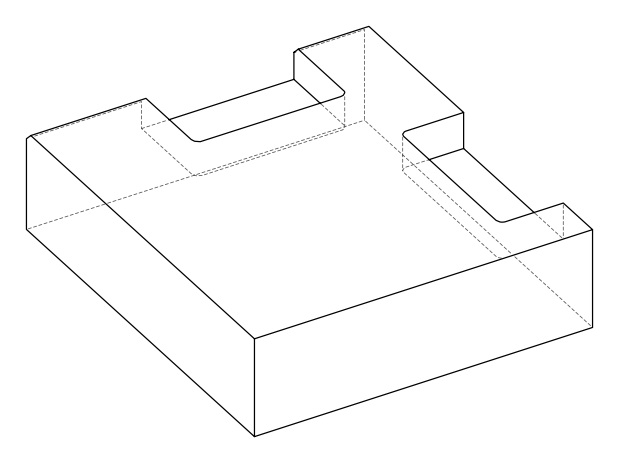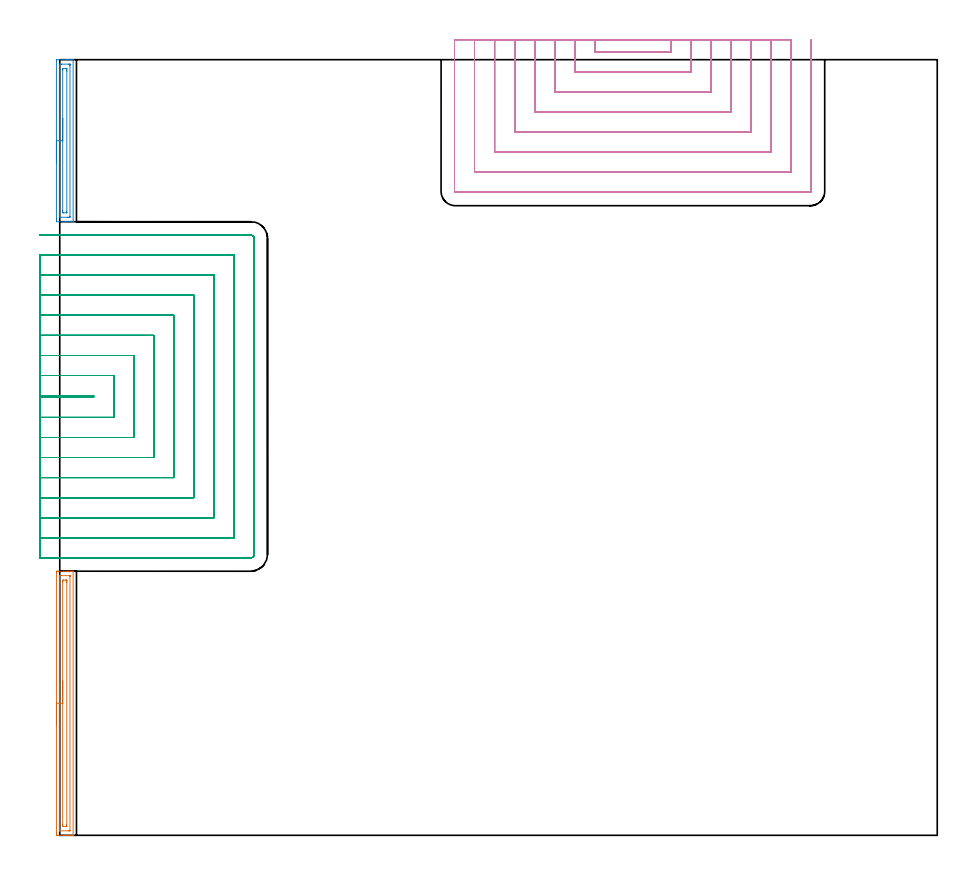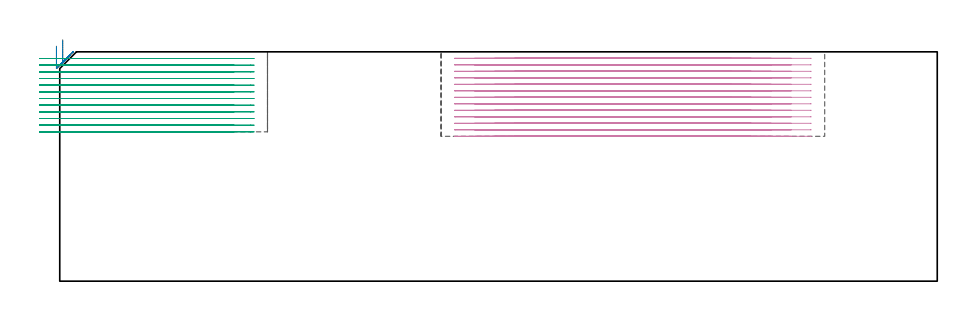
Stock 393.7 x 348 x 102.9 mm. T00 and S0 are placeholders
(PLAN: 4 operations, 1 tool changes, 148.3 min)
(1 AREA_MILL | FG_CHAMFER_SURFACE | UGT0205_001 | 3.05 min | 3464 mm3)
(2 AREA_MILL_1 | FG_CHAMFER_SURFACE_1 | UGT0205_001 | 1.95 min | 2175 mm3)
(3 MILL_SLOT | SLOT_PARTIAL_RECTANGULAR | NXT0201_011 | Follow Part, ap 3, ae 75% | 71.04 min | 523582 mm3)
(4 MILL_SLOT_1 | SLOT_PARTIAL_RECTANGULAR_1 | NXT0201_011 | Follow Part, ap 3, ae 75% | 72.29 min | 426605 mm3)
(TOOL UGT0205_001 | Chamfer Mill 20 x 3 x 45 deg. | D20 FL50 Z2)
(TOOL NXT0201_011 | ENDMILL 12mm [2P460-1200-NA 1630] | D12 FL38 Z6)
(OP 1 AREA_MILL)
G17 G21 G94 G90
T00 M6
G54
G17 G0 G90 X-1.5 Y49.25 S1061 M3
G43 Z112.9 H0
Z105.4
G94 G1 Y49.288 Z104.528 F250.
Y49.402 Z103.664
Y49.591 Z102.812
Y49.853 Z101.98
Y50.187 Z101.174
Y50.59 Z100.4
Y51.058 Z99.664
Y51.59 Z98.972
Y52.179 Z98.329
Y52.822 Z97.74
Y53.514 Z97.208
Y54.25 Z96.74
Y55.024 Z96.337
Y55.83 Z96.003
Y56.662 Z95.741
Y57.514 Z95.552
Y58.378 Z95.438
Y59.25 Z95.4
Y117.669
X-1.498 Y117.94 Z95.402
X-1.491 Y118.494 Z95.405
X-1.438 Y118.497 Z95.458
X-0.878 Y118.5 Z96.018
X-0.547 Z96.349
X1.803 Z98.697
X2.464 Z99.362
X2.697 Z99.594
X3.358 Z100.255
X3.59 Z100.487
X4.056 Z100.955
X4.912 Z101.812
X5.378 Z102.276
X5.676 Z102.575
X5.955 Y118.498 Z102.847
X5.975 Y118.496 Z102.866
X6.004 Y118.49 Z102.896
X6. Y118.387 Z102.9
Y0.116
X5.997 Y0.01 Z102.889
X5.957 Y0.007 Z102.849
X5.676 Y0. Z102.574
X5.082 Z101.981
X4.056 Z100.955
X3.59 Z100.487
X3.358 Z100.255
X2.697 Z99.594
X2.464 Z99.362
X1.803 Z98.697
X-1.131 Z95.765
X-1.438 Y0.002 Z95.458
X-1.491 Y0.006 Z95.405
X-1.497 Y0.56 Z95.403
X-1.5 Y1.18 Z95.4
Y59.25
X-0.086 Z96.814
Y116.262
X-0.085 Y116.363 Z96.815
X-0.082 Y116.43 Z96.818
X-0.079 Y116.479 Z96.821
X-0.067 Y116.49 Z96.833
X0.016 Y116.493 Z96.916
X0.57 Y116.499 Z97.47
X4.484 Y116.5 Z101.384
X4.533 Y116.498 Z101.433
X4.562 Y116.495 Z101.462
X4.574 Y116.491 Z101.474
X4.579 Y116.463 Z101.479
X4.584 Y116.262 Z101.484
X4.585 Y116.161 Z101.485
X4.586 Y2.238 Z101.486
X4.585 Y2.137 Z101.485
X4.582 Y2.07 Z101.482
X4.579 Y2.021 Z101.479
X4.567 Y2.01 Z101.467
X4.484 Y2.007 Z101.384
X3.931 Y2.001 Z100.831
X0.016 Y2. Z96.916
X-0.033 Y2.002 Z96.867
X-0.062 Y2.005 Z96.838
X-0.074 Y2.009 Z96.826
X-0.079 Y2.037 Z96.821
X-0.084 Y2.238 Z96.816
X-0.085 Y2.339 Z96.815
X-0.086 Y59.25 Z96.814
X1.328 Z98.228
X1.329 Y113.493 Z98.229
X1.33 Y113.964 Z98.23
X1.335 Y114.383 Z98.235
X1.338 Y114.49 Z98.238
X1.567 Y114.497 Z98.467
X1.686 Y114.5 Z98.586
X2.697 Y114.499 Z99.597
X2.815 Y114.498 Z99.715
X3.05 Y114.49 Z99.95
X3.165 Y114.482 Z100.065
X3.168 Y114.449 Z100.068
X3.169 Y114.383 Z100.069
X3.171 Y113.911 Z100.071
Y113.493
Y5.007
X3.17 Y4.536 Z100.07
X3.165 Y4.117 Z100.065
X3.162 Y4.01 Z100.062
X2.933 Y4.003 Z99.833
X2.814 Y4. Z99.714
X1.803 Z98.703
X1.685 Y4.002 Z98.585
X1.45 Y4.01 Z98.35
X1.335 Y4.018 Z98.235
X1.332 Y4.051 Z98.232
X1.33 Y4.117 Z98.23
X1.329 Y4.59 Z98.229
X1.328 Y5.007 Z98.228
Y59.25
Y60.122 Z98.267
Y60.986 Z98.38
Y61.838 Z98.569
Y62.67 Z98.832
Y63.476 Z99.165
Y64.25 Z99.568
Y64.986 Z100.037
Y65.678 Z100.568
Y66.321 Z101.157
Y66.91 Z101.801
Y67.442 Z102.493
Y67.91 Z103.228
Y68.313 Z104.002
Y68.647 Z104.808
Y68.909 Z105.64
Y69.098 Z106.492
Y69.212 Z107.357
Y69.25 Z108.228
G0 Z112.9
M5
M2
(OP 2 AREA_MILL_1)
G17 G21 G94 G90
T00 M6
G54
G17 G0 G90 X-1.5 Y301.65 S1061 M3
G43 Z112.9 H0
Z105.4
G94 G1 Y301.688 Z104.528 F250.
Y301.802 Z103.664
Y301.991 Z102.812
Y302.253 Z101.98
Y302.587 Z101.174
Y302.99 Z100.4
Y303.458 Z99.664
Y303.99 Z98.972
Y304.579 Z98.329
Y305.222 Z97.74
Y305.914 Z97.208
Y306.65 Z96.74
Y307.424 Z96.337
Y308.23 Z96.003
Y309.062 Z95.741
Y309.913 Z95.552
Y310.778 Z95.438
Y311.65 Z95.4
X-1.499 Y347.382 Z95.401
X-1.495 Y347.997 Z95.402
X-1.494 Y347.999 Z95.403
X2.697 Y348. Z99.591
X3.249 Z100.146
X3.59 Z100.487
X4.142 Z101.039
X4.484 Z101.379
X5.168 Z102.067
X5.524 Z102.424
X5.934 Y347.998 Z102.825
X5.975 Y347.995 Z102.866
X6.005 Y347.99 Z102.895
X6. Y347.833 Z102.9
Y275.471
X5.997 Y275.31 Z102.888
X5.935 Y275.307 Z102.827
X5.524 Y275.3 Z102.424
X5.168 Z102.067
X4.484 Z101.379
X3.249 Z100.146
X2.697 Z99.591
X2.079 Z98.975
X-1.494 Y275.301 Z95.403
X-1.495 Y275.303 Z95.402
X-1.499 Y275.917 Z95.401
X-1.5 Y276.54 Z95.4
Y311.65
X-0.086 Z96.814
X-0.085 Y345.697 Z96.815
X-0.084 Y345.799 Z96.816
X-0.078 Y345.99 Z96.822
X0.016 Y345.993 Z96.916
X0.506 Y345.999 Z97.406
X0.91 Y346. Z97.81
X4.08 Z100.98
X4.484 Y345.998 Z101.384
X4.542 Y345.995 Z101.442
X4.571 Y345.991 Z101.471
X4.579 Y345.9 Z101.479
X4.584 Y345.697 Z101.484
X4.586 Y345.596 Z101.486
Y345.494
X4.585 Y277.603 Z101.485
X4.584 Y277.501 Z101.484
X4.578 Y277.31 Z101.478
X4.484 Y277.307 Z101.384
X3.994 Y277.301 Z100.894
X3.59 Y277.3 Z100.49
X0.42 Z97.32
X0.016 Y277.302 Z96.916
X-0.041 Y277.305 Z96.859
X-0.071 Y277.309 Z96.829
X-0.079 Y277.4 Z96.821
X-0.084 Y277.603 Z96.816
X-0.086 Y277.704 Z96.814
Y277.806
Y311.65
X1.328 Z98.228
X1.329 Y343.39 Z98.229
X1.33 Y343.809 Z98.23
X1.333 Y343.927 Z98.233
X1.335 Y343.978 Z98.235
X1.422 Y343.99 Z98.322
X1.614 Y343.998 Z98.514
X2.888 Y343.999 Z99.788
X3.015 Y343.997 Z99.915
X3.116 Y343.991 Z100.016
X3.165 Y343.985 Z100.065
X3.167 Y343.966 Z100.067
X3.169 Y343.809 Z100.069
X3.171 Y343.335 Z100.071
Y342.916
Y279.91
X3.17 Y279.491 Z100.07
X3.167 Y279.373 Z100.067
X3.165 Y279.322 Z100.065
X3.078 Y279.31 Z99.978
X2.886 Y279.302 Z99.786
X1.612 Y279.301 Z98.512
X1.485 Y279.303 Z98.385
X1.384 Y279.309 Z98.284
X1.335 Y279.314 Z98.235
X1.333 Y279.334 Z98.233
X1.331 Y279.491 Z98.231
X1.329 Y279.965 Z98.229
X1.328 Y280.384 Z98.228
Y311.65
Y312.522 Z98.266
Y313.386 Z98.38
Y314.238 Z98.569
Y315.07 Z98.832
Y315.876 Z99.165
Y316.65 Z99.568
Y317.386 Z100.037
Y318.078 Z100.568
Y318.721 Z101.157
Y319.31 Z101.801
Y319.841 Z102.493
Y320.31 Z103.228
Y320.713 Z104.002
Y321.047 Z104.808
Y321.309 Z105.64
Y321.498 Z106.492
Y321.612 Z107.357
Y321.65 Z108.228
G0 Z112.9
M5
M2
(OP 3 MILL_SLOT)
G17 G21 G94 G90
T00 M6
G54
G17 G0 G90 X-9. Y196.5 S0 M3
G43 Z112.9 H1
Z99.908
G94 G1 X-6. F250.
X15.2 F500.
Y197.3
X-6.
X-9. F250.
Y187.5
X-6.
X24.2 F500.
Y206.3
X-6.
X-9. F250.
Y178.5
X-6.
X33.2 F500.
Y215.3
X-6.
X-9. F250.
Y169.5
X-6.
X42.2 F500.
Y224.3
X-6.
X-9. F250.
Y160.5
X-6.
X51.2 F500.
Y233.3
X-6.
X-9. F250.
Y151.5
X-6.
X60.2 F500.
Y242.3
X-6.
X-9. F250.
Y142.5
X-6.
X69.2 F500.
Y251.3
X-6.
X-9. F250.
Y133.5
X-6.
X78.2 F500.
Y260.3
X-6.
X-9. F250.
Y124.5
X-6.
X85.7 F500.
G3 X87.2 Y126. R1.5
G1 Y267.8
G3 X85.7 Y269.3 R1.5
G1 X-6.
X-9. F250.
G0 Y196.5 Z96.917
G1 X-6.
X15.2 F500.
Y197.3
X-6.
X-9. F250.
Y187.5
X-6.
X24.2 F500.
Y206.3
X-6.
X-9. F250.
Y178.5
X-6.
X33.2 F500.
Y215.3
X-6.
X-9. F250.
Y169.5
X-6.
X42.2 F500.
Y224.3
X-6.
X-9. F250.
Y160.5
X-6.
X51.2 F500.
Y233.3
X-6.
X-9. F250.
Y151.5
X-6.
X60.2 F500.
Y242.3
X-6.
X-9. F250.
Y142.5
X-6.
X69.2 F500.
Y251.3
X-6.
X-9. F250.
Y133.5
X-6.
X78.2 F500.
Y260.3
X-6.
X-9. F250.
Y124.5
X-6.
X85.7 F500.
G3 X87.2 Y126. R1.5
G1 Y267.8
G3 X85.7 Y269.3 R1.5
G1 X-6.
X-9. F250.
G0 Y196.5 Z93.925
G1 X-6.
X15.2 F500.
Y197.3
X-6.
X-9. F250.
Y187.5
X-6.
X24.2 F500.
Y206.3
X-6.
X-9. F250.
Y178.5
X-6.
X33.2 F500.
Y215.3
X-6.
X-9. F250.
Y169.5
X-6.
X42.2 F500.
Y224.3
X-6.
X-9. F250.
Y160.5
X-6.
X51.2 F500.
Y233.3
X-6.
X-9. F250.
Y151.5
X-6.
X60.2 F500.
Y242.3
X-6.
X-9. F250.
Y142.5
X-6.
X69.2 F500.
Y251.3
X-6.
X-9. F250.
Y133.5
X-6.
X78.2 F500.
Y260.3
X-6.
X-9. F250.
Y124.5
X-6.
X85.7 F500.
G3 X87.2 Y126. R1.5
G1 Y267.8
G3 X85.7 Y269.3 R1.5
G1 X-6.
X-9. F250.
G0 Y196.5 Z90.933
G1 X-6.
X15.2 F500.
Y197.3
X-6.
X-9. F250.
Y187.5
X-6.
X24.2 F500.
Y206.3
X-6.
X-9. F250.
Y178.5
X-6.
X33.2 F500.
Y215.3
X-6.
X-9. F250.
Y169.5
X-6.
X42.2 F500.
Y224.3
X-6.
X-9. F250.
Y160.5
X-6.
X51.2 F500.
Y233.3
X-6.
X-9. F250.
Y151.5
X-6.
X60.2 F500.
Y242.3
X-6.
X-9. F250.
Y142.5
X-6.
X69.2 F500.
Y251.3
X-6.
X-9. F250.
Y133.5
X-6.
X78.2 F500.
Y260.3
X-6.
X-9. F250.
Y124.5
X-6.
X85.7 F500.
G3 X87.2 Y126. R1.5
G1 Y267.8
G3 X85.7 Y269.3 R1.5
G1 X-6.
X-9. F250.
G0 Y196.5 Z87.942
G1 X-6.
X15.2 F500.
Y197.3
X-6.
X-9. F250.
Y187.5
X-6.
X24.2 F500.
Y206.3
X-6.
X-9. F250.
Y178.5
X-6.
X33.2 F500.
Y215.3
X-6.
X-9. F250.
Y169.5
X-6.
X42.2 F500.
Y224.3
X-6.
X-9. F250.
Y160.5
X-6.
X51.2 F500.
Y233.3
X-6.
X-9. F250.
Y151.5
X-6.
X60.2 F500.
Y242.3
X-6.
X-9. F250.
Y142.5
X-6.
X69.2 F500.
Y251.3
X-6.
X-9. F250.
Y133.5
X-6.
X78.2 F500.
Y260.3
X-6.
X-9. F250.
Y124.5
X-6.
X85.7 F500.
G3 X87.2 Y126. R1.5
G1 Y267.8
G3 X85.7 Y269.3 R1.5
G1 X-6.
X-9. F250.
G0 Y196.5 Z84.95
G1 X-6.
X15.2 F500.
Y197.3
X-6.
X-9. F250.
Y187.5
X-6.
X24.2 F500.
Y206.3
X-6.
X-9. F250.
Y178.5
X-6.
X33.2 F500.
Y215.3
X-6.
X-9. F250.
Y169.5
X-6.
X42.2 F500.
Y224.3
X-6.
X-9. F250.
Y160.5
X-6.
X51.2 F500.
Y233.3
X-6.
X-9. F250.
Y151.5
X-6.
X60.2 F500.
Y242.3
X-6.
X-9. F250.
Y142.5
X-6.
X69.2 F500.
Y251.3
X-6.
X-9. F250.
Y133.5
X-6.
X78.2 F500.
Y260.3
X-6.
X-9. F250.
Y124.5
X-6.
X85.7 F500.
G3 X87.2 Y126. R1.5
G1 Y267.8
G3 X85.7 Y269.3 R1.5
G1 X-6.
X-9. F250.
G0 Y196.5 Z81.958
G1 X-6.
X15.2 F500.
Y197.3
X-6.
X-9. F250.
Y187.5
X-6.
X24.2 F500.
Y206.3
X-6.
X-9. F250.
Y178.5
X-6.
X33.2 F500.
Y215.3
X-6.
X-9. F250.
Y169.5
X-6.
X42.2 F500.
Y224.3
X-6.
X-9. F250.
Y160.5
X-6.
X51.2 F500.
Y233.3
X-6.
X-9. F250.
Y151.5
X-6.
X60.2 F500.
Y242.3
X-6.
X-9. F250.
Y142.5
X-6.
X69.2 F500.
Y251.3
X-6.
X-9. F250.
Y133.5
X-6.
X78.2 F500.
Y260.3
X-6.
X-9. F250.
Y124.5
X-6.
X85.7 F500.
G3 X87.2 Y126. R1.5
G1 Y267.8
G3 X85.7 Y269.3 R1.5
G1 X-6.
X-9. F250.
G0 Y196.5 Z78.967
G1 X-6.
X15.2 F500.
Y197.3
X-6.
X-9. F250.
Y187.5
X-6.
X24.2 F500.
Y206.3
X-6.
X-9. F250.
Y178.5
X-6.
X33.2 F500.
Y215.3
X-6.
X-9. F250.
Y169.5
X-6.
X42.2 F500.
Y224.3
X-6.
X-9. F250.
Y160.5
X-6.
X51.2 F500.
Y233.3
X-6.
X-9. F250.
Y151.5
X-6.
X60.2 F500.
Y242.3
X-6.
X-9. F250.
Y142.5
X-6.
X69.2 F500.
Y251.3
X-6.
X-9. F250.
Y133.5
X-6.
X78.2 F500.
Y260.3
X-6.
X-9. F250.
Y124.5
X-6.
X85.7 F500.
G3 X87.2 Y126. R1.5
G1 Y267.8
G3 X85.7 Y269.3 R1.5
G1 X-6.
X-9. F250.
G0 Y196.5 Z75.975
G1 X-6.
X15.2 F500.
Y197.3
X-6.
X-9. F250.
Y187.5
X-6.
X24.2 F500.
Y206.3
X-6.
X-9. F250.
Y178.5
X-6.
X33.2 F500.
Y215.3
X-6.
X-9. F250.
Y169.5
X-6.
X42.2 F500.
Y224.3
X-6.
X-9. F250.
Y160.5
X-6.
X51.2 F500.
Y233.3
X-6.
X-9. F250.
Y151.5
X-6.
X60.2 F500.
Y242.3
X-6.
X-9. F250.
Y142.5
X-6.
X69.2 F500.
Y251.3
X-6.
X-9. F250.
Y133.5
X-6.
X78.2 F500.
Y260.3
X-6.
X-9. F250.
Y124.5
X-6.
X85.7 F500.
G3 X87.2 Y126. R1.5
G1 Y267.8
G3 X85.7 Y269.3 R1.5
G1 X-6.
X-9. F250.
G0 Y196.5 Z72.983
G1 X-6.
X15.2 F500.
Y197.3
X-6.
X-9. F250.
Y187.5
X-6.
X24.2 F500.
Y206.3
X-6.
X-9. F250.
Y178.5
X-6.
X33.2 F500.
Y215.3
X-6.
X-9. F250.
Y169.5
X-6.
X42.2 F500.
Y224.3
X-6.
X-9. F250.
Y160.5
X-6.
X51.2 F500.
Y233.3
X-6.
X-9. F250.
Y151.5
X-6.
X60.2 F500.
Y242.3
X-6.
X-9. F250.
Y142.5
X-6.
X69.2 F500.
Y251.3
X-6.
X-9. F250.
Y133.5
X-6.
X78.2 F500.
Y260.3
X-6.
X-9. F250.
Y124.5
X-6.
X85.7 F500.
G3 X87.2 Y126. R1.5
G1 Y267.8
G3 X85.7 Y269.3 R1.5
G1 X-6.
X-9. F250.
G0 Y196.5 Z69.992
G1 X-6.
X15.2 F500.
Y197.3
X-6.
X-9. F250.
Y187.5
X-6.
X24.2 F500.
Y206.3
X-6.
X-9. F250.
Y178.5
X-6.
X33.2 F500.
Y215.3
X-6.
X-9. F250.
Y169.5
X-6.
X42.2 F500.
Y224.3
X-6.
X-9. F250.
Y160.5
X-6.
X51.2 F500.
Y233.3
X-6.
X-9. F250.
Y151.5
X-6.
X60.2 F500.
Y242.3
X-6.
X-9. F250.
Y142.5
X-6.
X69.2 F500.
Y251.3
X-6.
X-9. F250.
Y133.5
X-6.
X78.2 F500.
Y260.3
X-6.
X-9. F250.
Y124.5
X-6.
X85.7 F500.
G3 X87.2 Y126. R1.5
G1 Y267.8
G3 X85.7 Y269.3 R1.5
G1 X-6.
X-9. F250.
G0 Y196.5 Z67.
G1 X-6.
X15.2 F500.
Y197.3
X-6.
X-9. F250.
Y187.5
X-6.
X24.2 F500.
Y206.3
X-6.
X-9. F250.
Y178.5
X-6.
X33.2 F500.
Y215.3
X-6.
X-9. F250.
Y169.5
X-6.
X42.2 F500.
Y224.3
X-6.
X-9. F250.
Y160.5
X-6.
X51.2 F500.
Y233.3
X-6.
X-9. F250.
Y151.5
X-6.
X60.2 F500.
Y242.3
X-6.
X-9. F250.
Y142.5
X-6.
X69.2 F500.
Y251.3
X-6.
X-9. F250.
Y133.5
X-6.
X78.2 F500.
Y260.3
X-6.
X-9. F250.
Y124.5
X-6.
X85.7 F500.
G3 X87.2 Y126. R1.5
G1 Y267.8
G3 X85.7 Y269.3 R1.5
G1 X-6.
X-9. F250.
G0 Z112.9
M5
M2
(OP 4 MILL_SLOT_1)
G17 G21 G94 G90
T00 M6
G54
G17 G0 G90 X240.1 Y357. S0 M3
G43 Z112.9 H1
Z99.985
G94 G1 Y354. F250.
Y351.5 F500.
X274.2
Y354.
Y357. F250.
X231.1
Y354.
Y342.5 F500.
X283.2
Y354.
Y357. F250.
X222.1
Y354.
Y333.5 F500.
X292.2
Y354.
Y357. F250.
X213.1
Y354.
Y324.5 F500.
X301.2
Y354.
Y357. F250.
X204.1
Y354.
Y315.5 F500.
X310.2
Y354.
Y357. F250.
X195.1
Y354.
Y306.5 F500.
X319.2
Y354.
Y357. F250.
X186.1
Y354.
Y297.5 F500.
X328.2
Y354.
Y357. F250.
X177.1
Y354.
Y288.9 F500.
G3 X177.5 Y288.5 R0.4
G1 X336.8
G3 X337.2 Y288.9 R0.4
G1 Y354.
Y357. F250.
G0 X240.1 Z97.069
G1 Y354.
Y351.5 F500.
X274.2
Y354.
Y357. F250.
X231.1
Y354.
Y342.5 F500.
X283.2
Y354.
Y357. F250.
X222.1
Y354.
Y333.5 F500.
X292.2
Y354.
Y357. F250.
X213.1
Y354.
Y324.5 F500.
X301.2
Y354.
Y357. F250.
X204.1
Y354.
Y315.5 F500.
X310.2
Y354.
Y357. F250.
X195.1
Y354.
Y306.5 F500.
X319.2
Y354.
Y357. F250.
X186.1
Y354.
Y297.5 F500.
X328.2
Y354.
Y357. F250.
X177.1
Y354.
Y288.9 F500.
G3 X177.5 Y288.5 R0.4
G1 X336.8
G3 X337.2 Y288.9 R0.4
G1 Y354.
Y357. F250.
G0 X240.1 Z94.154
G1 Y354.
Y351.5 F500.
X274.2
Y354.
Y357. F250.
X231.1
Y354.
Y342.5 F500.
X283.2
Y354.
Y357. F250.
X222.1
Y354.
Y333.5 F500.
X292.2
Y354.
Y357. F250.
X213.1
Y354.
Y324.5 F500.
X301.2
Y354.
Y357. F250.
X204.1
Y354.
Y315.5 F500.
X310.2
Y354.
Y357. F250.
X195.1
Y354.
Y306.5 F500.
X319.2
Y354.
Y357. F250.
X186.1
Y354.
Y297.5 F500.
X328.2
Y354.
Y357. F250.
X177.1
Y354.
Y288.9 F500.
G3 X177.5 Y288.5 R0.4
G1 X336.8
G3 X337.2 Y288.9 R0.4
G1 Y354.
Y357. F250.
G0 X240.1 Z91.238
G1 Y354.
Y351.5 F500.
X274.2
Y354.
Y357. F250.
X231.1
Y354.
Y342.5 F500.
X283.2
Y354.
Y357. F250.
X222.1
Y354.
Y333.5 F500.
X292.2
Y354.
Y357. F250.
X213.1
Y354.
Y324.5 F500.
X301.2
Y354.
Y357. F250.
X204.1
Y354.
Y315.5 F500.
X310.2
Y354.
Y357. F250.
X195.1
Y354.
Y306.5 F500.
X319.2
Y354.
Y357. F250.
X186.1
Y354.
Y297.5 F500.
X328.2
Y354.
Y357. F250.
X177.1
Y354.
Y288.9 F500.
G3 X177.5 Y288.5 R0.4
G1 X336.8
G3 X337.2 Y288.9 R0.4
G1 Y354.
Y357. F250.
G0 X240.1 Z88.323
G1 Y354.
Y351.5 F500.
X274.2
Y354.
Y357. F250.
X231.1
Y354.
Y342.5 F500.
X283.2
Y354.
Y357. F250.
X222.1
Y354.
Y333.5 F500.
X292.2
Y354.
Y357. F250.
X213.1
Y354.
Y324.5 F500.
X301.2
Y354.
Y357. F250.
X204.1
Y354.
Y315.5 F500.
X310.2
Y354.
Y357. F250.
X195.1
Y354.
Y306.5 F500.
X319.2
Y354.
Y357. F250.
X186.1
Y354.
Y297.5 F500.
X328.2
Y354.
Y357. F250.
X177.1
Y354.
Y288.9 F500.
G3 X177.5 Y288.5 R0.4
G1 X336.8
G3 X337.2 Y288.9 R0.4
G1 Y354.
Y357. F250.
G0 X240.1 Z85.408
G1 Y354.
Y351.5 F500.
X274.2
Y354.
Y357. F250.
X231.1
Y354.
Y342.5 F500.
X283.2
Y354.
Y357. F250.
X222.1
Y354.
Y333.5 F500.
X292.2
Y354.
Y357. F250.
X213.1
Y354.
Y324.5 F500.
X301.2
Y354.
Y357. F250.
X204.1
Y354.
Y315.5 F500.
X310.2
Y354.
Y357. F250.
X195.1
Y354.
Y306.5 F500.
X319.2
Y354.
Y357. F250.
X186.1
Y354.
Y297.5 F500.
X328.2
Y354.
Y357. F250.
X177.1
Y354.
Y288.9 F500.
G3 X177.5 Y288.5 R0.4
G1 X336.8
G3 X337.2 Y288.9 R0.4
G1 Y354.
Y357. F250.
G0 X240.1 Z82.492
G1 Y354.
Y351.5 F500.
X274.2
Y354.
Y357. F250.
X231.1
Y354.
Y342.5 F500.
X283.2
Y354.
Y357. F250.
X222.1
Y354.
Y333.5 F500.
X292.2
Y354.
Y357. F250.
X213.1
Y354.
Y324.5 F500.
X301.2
Y354.
Y357. F250.
X204.1
Y354.
Y315.5 F500.
X310.2
Y354.
Y357. F250.
X195.1
Y354.
Y306.5 F500.
X319.2
Y354.
Y357. F250.
X186.1
Y354.
Y297.5 F500.
X328.2
Y354.
Y357. F250.
X177.1
Y354.
Y288.9 F500.
G3 X177.5 Y288.5 R0.4
G1 X336.8
G3 X337.2 Y288.9 R0.4
G1 Y354.
Y357. F250.
G0 X240.1 Z79.577
G1 Y354.
Y351.5 F500.
X274.2
Y354.
Y357. F250.
X231.1
Y354.
Y342.5 F500.
X283.2
Y354.
Y357. F250.
X222.1
Y354.
Y333.5 F500.
X292.2
Y354.
Y357. F250.
X213.1
Y354.
Y324.5 F500.
X301.2
Y354.
Y357. F250.
X204.1
Y354.
Y315.5 F500.
X310.2
Y354.
Y357. F250.
X195.1
Y354.
Y306.5 F500.
X319.2
Y354.
Y357. F250.
X186.1
Y354.
Y297.5 F500.
X328.2
Y354.
Y357. F250.
X177.1
Y354.
Y288.9 F500.
G3 X177.5 Y288.5 R0.4
G1 X336.8
G3 X337.2 Y288.9 R0.4
G1 Y354.
Y357. F250.
G0 X240.1 Z76.662
G1 Y354.
Y351.5 F500.
X274.2
Y354.
Y357. F250.
X231.1
Y354.
Y342.5 F500.
X283.2
Y354.
Y357. F250.
X222.1
Y354.
Y333.5 F500.
X292.2
Y354.
Y357. F250.
X213.1
Y354.
Y324.5 F500.
X301.2
Y354.
Y357. F250.
X204.1
Y354.
Y315.5 F500.
X310.2
Y354.
Y357. F250.
X195.1
Y354.
Y306.5 F500.
X319.2
Y354.
Y357. F250.
X186.1
Y354.
Y297.5 F500.
X328.2
Y354.
Y357. F250.
X177.1
Y354.
Y288.9 F500.
G3 X177.5 Y288.5 R0.4
G1 X336.8
G3 X337.2 Y288.9 R0.4
G1 Y354.
Y357. F250.
G0 X240.1 Z73.746
G1 Y354.
Y351.5 F500.
X274.2
Y354.
Y357. F250.
X231.1
Y354.
Y342.5 F500.
X283.2
Y354.
Y357. F250.
X222.1
Y354.
Y333.5 F500.
X292.2
Y354.
Y357. F250.
X213.1
Y354.
Y324.5 F500.
X301.2
Y354.
Y357. F250.
X204.1
Y354.
Y315.5 F500.
X310.2
Y354.
Y357. F250.
X195.1
Y354.
Y306.5 F500.
X319.2
Y354.
Y357. F250.
X186.1
Y354.
Y297.5 F500.
X328.2
Y354.
Y357. F250.
X177.1
Y354.
Y288.9 F500.
G3 X177.5 Y288.5 R0.4
G1 X336.8
G3 X337.2 Y288.9 R0.4
G1 Y354.
Y357. F250.
G0 X240.1 Z70.831
G1 Y354.
Y351.5 F500.
X274.2
Y354.
Y357. F250.
X231.1
Y354.
Y342.5 F500.
X283.2
Y354.
Y357. F250.
X222.1
Y354.
Y333.5 F500.
X292.2
Y354.
Y357. F250.
X213.1
Y354.
Y324.5 F500.
X301.2
Y354.
Y357. F250.
X204.1
Y354.
Y315.5 F500.
X310.2
Y354.
Y357. F250.
X195.1
Y354.
Y306.5 F500.
X319.2
Y354.
Y357. F250.
X186.1
Y354.
Y297.5 F500.
X328.2
Y354.
Y357. F250.
X177.1
Y354.
Y288.9 F500.
G3 X177.5 Y288.5 R0.4
G1 X336.8
G3 X337.2 Y288.9 R0.4
G1 Y354.
Y357. F250.
G0 X240.1 Z67.915
G1 Y354.
Y351.5 F500.
X274.2
Y354.
Y357. F250.
X231.1
Y354.
Y342.5 F500.
X283.2
Y354.
Y357. F250.
X222.1
Y354.
Y333.5 F500.
X292.2
Y354.
Y357. F250.
X213.1
Y354.
Y324.5 F500.
X301.2
Y354.
Y357. F250.
X204.1
Y354.
Y315.5 F500.
X310.2
Y354.
Y357. F250.
X195.1
Y354.
Y306.5 F500.
X319.2
Y354.
Y357. F250.
X186.1
Y354.
Y297.5 F500.
X328.2
Y354.
Y357. F250.
X177.1
Y354.
Y288.9 F500.
G3 X177.5 Y288.5 R0.4
G1 X336.8
G3 X337.2 Y288.9 R0.4
G1 Y354.
Y357. F250.
G0 X240.1 Z65.
G1 Y354.
Y351.5 F500.
X274.2
Y354.
Y357. F250.
X231.1
Y354.
Y342.5 F500.
X283.2
Y354.
Y357. F250.
X222.1
Y354.
Y333.5 F500.
X292.2
Y354.
Y357. F250.
X213.1
Y354.
Y324.5 F500.
X301.2
Y354.
Y357. F250.
X204.1
Y354.
Y315.5 F500.
X310.2
Y354.
Y357. F250.
X195.1
Y354.
Y306.5 F500.
X319.2
Y354.
Y357. F250.
X186.1
Y354.
Y297.5 F500.
X328.2
Y354.
Y357. F250.
X177.1
Y354.
Y288.9 F500.
G3 X177.5 Y288.5 R0.4
G1 X336.8
G3 X337.2 Y288.9 R0.4
G1 Y354.
Y357. F250.
G0 Z112.9
M5
M2
